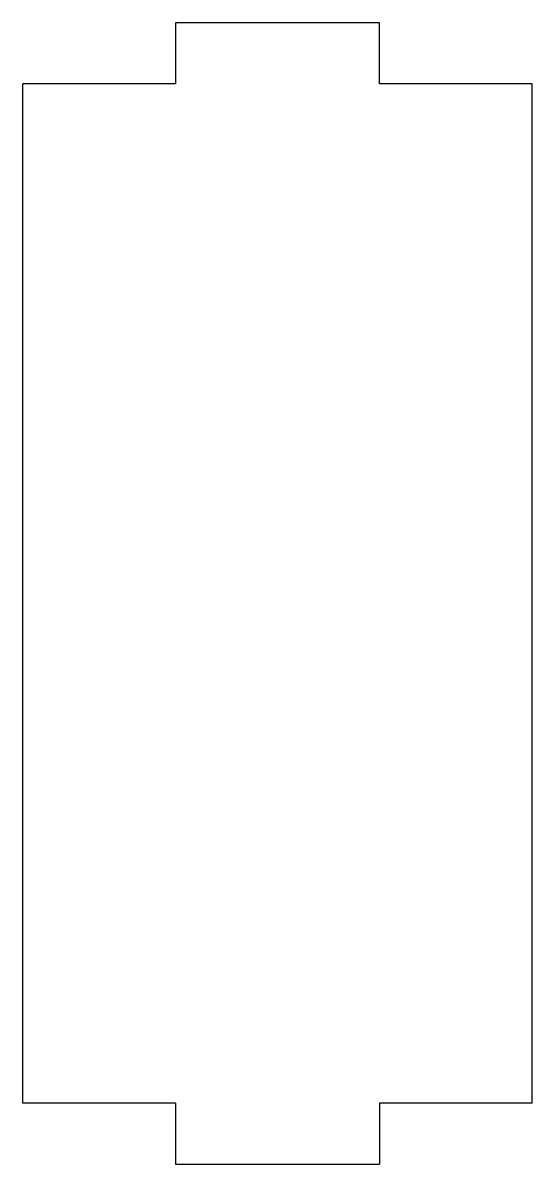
# Model space of a CAD drawing. Header units: millimetres. Extents: x -12.5 to 12.5, y -62 to -6.
import ezdxf

# ---------------------------------------------------------------- set-up
doc = ezdxf.new("R2010")
doc.units = ezdxf.units.MM

msp = doc.modelspace()

# ---------------------------------------------------------------- linework, layer by layer
at = {"color": 7, "linetype": 'Continuous', "lineweight": 25}
for p, q in [((5, -6), (-5, -6)), ((-5, -6), (-5, -9)), ((5, -9), (5, -6)), ((-12.5, -59), (-12.5, -9)), ((-5, -9), (-12.5, -9)), ((12.5, -9), (5, -9)), ((12.5, -59), (12.5, -9)), ((-5, -59), (-12.5, -59)), ((-5, -59), (-5, -62)), ((5, -59), (5, -62)), ((12.5, -59), (5, -59)), ((-5, -62), (5, -62))]:
    msp.add_line(p, q, dxfattribs=at)

doc.saveas('drawing.dxf')
